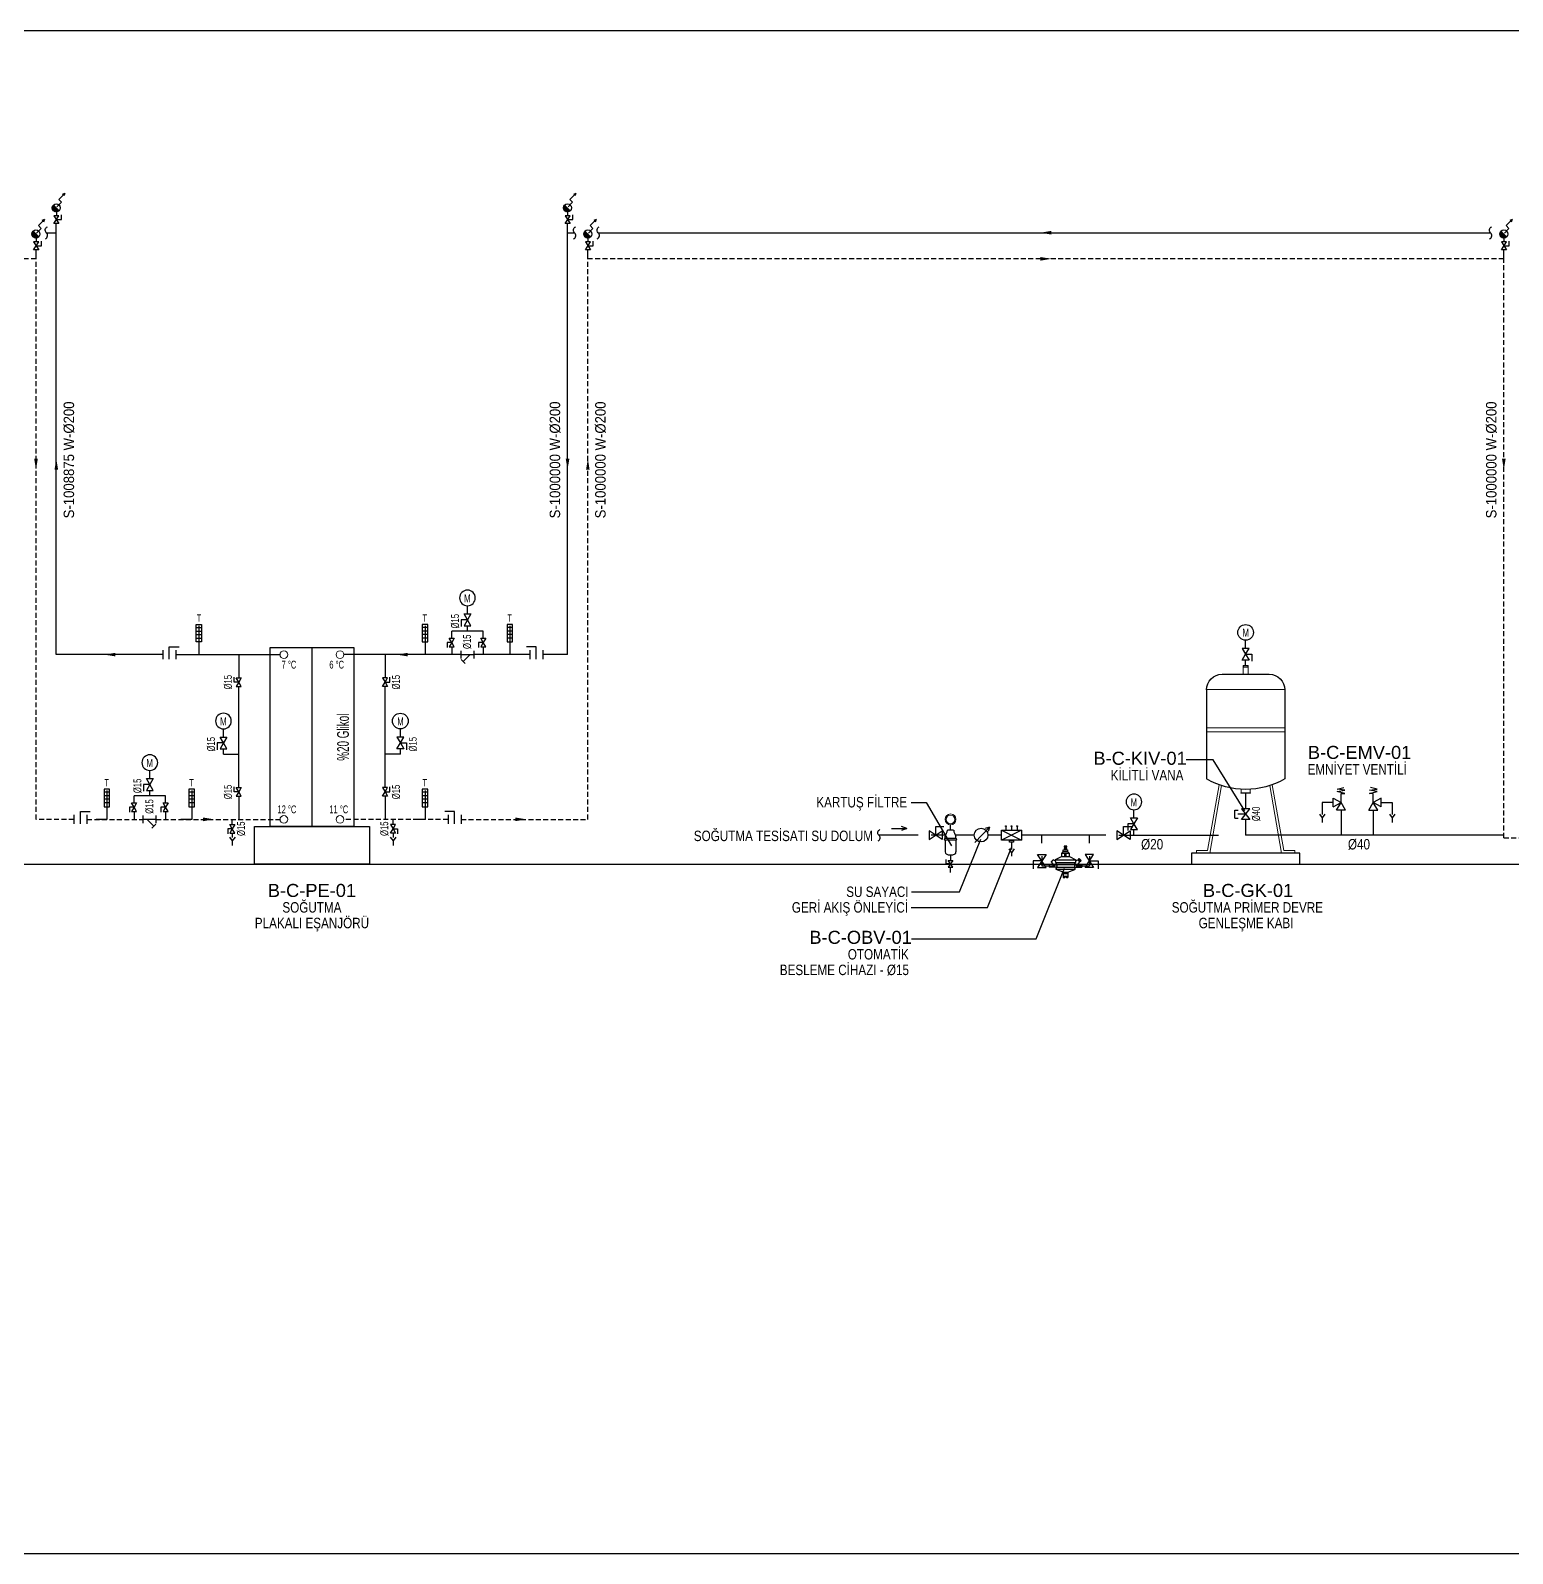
# Model space of a CAD drawing. Header units: centimetres. Extents: x 138114 to 163114, y -131897 to -111897.
# Drawn here: x 147410 to 150245, y -121897 to -118983 of the extents above; entities that cross this region are included whole.
import ezdxf
from ezdxf.enums import TextEntityAlignment as Align

# ---------------------------------------------------------------- set-up
doc = ezdxf.new("R2010")
doc.units = ezdxf.units.CM
doc.header["$LTSCALE"] = 1.5
doc.linetypes.add('DASHDOT', pattern=[25.4, 12.7, -6.35, 0, -6.35])
doc.linetypes.add('DASHED', pattern=[19.05, 12.7, -6.35])
for name, color, linetype in [('ST-SU', 4, 'DASHDOT'), ('T-CIHAZ-NO', 62, 'Continuous'), ('T-TEXT', 85, 'Continuous'), ('T-VANA', 135, 'Continuous'), ('T-VANA-TEXT', 63, 'Continuous')]:
    doc.layers.add(name, color=color, linetype=linetype)
for name, color, linetype, lineweight in [('T-CIHAZ', 101, 'Continuous', 30), ('T-ISITMA', 1, 'Continuous', 30), ('T-SOGUTMA', 130, 'Continuous', 30), ('T-STEXT', 181, 'Continuous', 15)]:
    doc.layers.add(name, color=color, linetype=linetype, lineweight=lineweight)
doc.styles.add('ARIAL', font='arial.ttf', dxfattribs={"width": 0.85})
doc.styles.add('ROMANS', font='arial.ttf', dxfattribs={"width": 0.7})
doc.styles.get("Standard").update_dxf_attribs({"font": 'arial.ttf'})

# ---------------------------------------------------------------- blocks, each defined once
blk = doc.blocks.new('KELEBEK')
for p, q in [((6.7, 10), (-6.7, 10)), ((6.7, -10), (-6.7, -10))]:
    blk.add_line(p, q)
blk.add_lwpolyline([(-6.7, 0), (12.2, 0), (12.2, -15)])
blk = doc.blocks.new('trmmtr')
at = {"layer": 'T-VANA'}
for p, q in [((30.5, 65), (21, 65)), ((30.5, 56.5), (21, 56.5)), ((30.5, 48), (21, 48)), ((30.5, 39.5), (21, 39.5)), ((25.9, 69), (25.9, 0)), ((25.9, 0), (0, 0))]:
    blk.add_line(p, q, dxfattribs=at)
blk.add_lwpolyline([(32.5, 71.8), (19.2, 71.8), (19.2, 30.3), (32.5, 30.3)], close=True, dxfattribs=at)
at = {"layer": 'T-VANA', "style": 'ROMANS', "width": 0.7}
blk.add_text('T', height=17, dxfattribs=at).set_placement((20.1, 79.2))
blk = doc.blocks.new('YTDBTF')
for p, q in [((-4.3, 52.9), (3.3, 54.7)), ((4.3, 51.7), (-4.3, 52.9)), ((-9, 37.5), (-21.7, 37.5)), ((-21.7, 37.5), (-21.7, 23.6)), ((-9, 42.6), (0, 37.5)), ((-9, 32.4), (-9, 42.6)), ((-9, 32.4), (0, 37.5)), ((-5.1, 28.5), (0, 37.5)), ((-4.3, 49.9), (4.3, 51.7)), ((4.4, 47.7), (-4.3, 49.9)), ((0, 47.7), (4.4, 47.7)), ((0, 37.5), (0, 47.7)), ((5.1, 28.5), (0, 37.5)), ((-24.7, 24.1), (-21.6, 19.9)), ((-18.5, 24.1), (-21.6, 19.9)), ((-21.6, 19.9), (-21.6, 14.5)), ((5.1, 28.5), (-5.1, 28.5)), ((0, 28.5), (0, 0))]:
    blk.add_line(p, q)
blk = doc.blocks.new('A$C538C06E0')
at = {"ltscale": 0.2}
for p, q in [((3.4, 31.1), (26.6, 31.1)), ((3.4, 31.1), (3.4, 21.4)), ((15, 0), (15, 22.6)), ((26.6, 31.1), (26.6, 21.4))]:
    blk.add_line(p, q, dxfattribs=at)
blk.add_lwpolyline([(30, -12), (30, 12), (0, -12), (0, 12)], close=True)
blk = doc.blocks.new('A$C622B0F86')
for p, q in [((-0.043, 0.22), (0, 0.145)), ((0.043, 0.22), (-0.043, 0.22)), ((0, 0.22), (0, 0.324)), ((0, 0.145), (0.043, 0.22)), ((-0.043, 0.07), (0, 0.145)), ((0.043, 0.07), (-0.043, 0.07)), ((0, 0.145), (0.043, 0.07)), ((0, 0.145), (0.079, 0.145)), ((0, 0), (0, 0.07)), ((0.079, 0.145), (0.079, 0.059))]:
    blk.add_line(p, q)
blk.add_circle((0, 0.424), 0.1)
at = {"style": 'ROMANS', "text_generation_flag": 4, "width": 0.7}
blk.add_text('M', height=0.102, rotation=180, dxfattribs=at).set_placement((0.043, 0.368))
blk = doc.blocks.new('A$C7E5C2832')
at = {"layer": 'T-VANA', "xscale": 1.5, "yscale": 1.5, "zscale": 1.5}
blk.add_blockref('A$C622B0F86', (0, 0), dxfattribs=at)
blk = doc.blocks.new('JHMNBDFYGNHNGFTDNF')
for p, q in [((45, 0), (-45, 0)), ((-75, -30), (-75, -200.3)), ((75, -30), (75, -200.3))]:
    blk.add_line(p, q)
at = {"color": 253, "lineweight": 18}
for p, q in [((0, 13.5), (-4.7, 13.5)), ((-4.7, 0), (-4.7, 13.5)), ((2.2, 13.5), (-4.7, 13.5)), ((-4.2, 13.5), (-4.7, 12.7)), ((-4.5, 16.5), (-4.6, 16.3)), ((2.2, 16.3), (-4.6, 16.3)), ((-4.6, 13.5), (-4.6, 16.3)), ((2.2, 16.5), (-4.5, 16.5)), ((-4.2, 16.5), (-4.2, 16.3)), ((-4.2, 16.3), (-4.2, 13.5)), ((2, 13.5), (-4.2, 13.5)), ((4.7, 13.5), (0, 13.5)), ((4.5, 16.5), (2.2, 16.5)), ((4.6, 16.3), (2.2, 16.3)), ((4.7, 13.5), (2.2, 13.5)), ((4.2, 16.5), (4.2, 16.3)), ((4.2, 16.3), (4.2, 13.5)), ((4.2, 13.5), (4.7, 12.7)), ((4.5, 16.5), (4.6, 16.3)), ((4.6, 13.5), (4.6, 16.3)), ((4.7, 0), (4.7, 13.5)), ((75, -29.3), (-75, -29.3)), ((75, -102.6), (-75, -102.6)), ((75, -110.1), (-75, -110.1)), ((-72.9, -337.5, -1481800701.8), (-50.7, -211.5, -1481800701.8)), ((-68.7, -342.5, -1481800701.8), (-46, -213.1, -1481800701.8)), ((-8.5, -220.3), (-8.5, -226.6)), ((8.5, -220.3), (8.5, -226.6)), ((68.7, -342.5, -1481800701.8), (46, -213.1, -1481800701.8)), ((72.9, -337.5, -1481800701.8), (50.7, -211.5, -1481800701.8)), ((-93.8, -337.5, -1481800701.8), (-93.8, -342.5, -1481800701.8)), ((-93.8, -337.5, -1481800701.8), (-72.9, -337.5, -1481800701.8)), ((-93.8, -342.5, -1481800701.8), (-68.7, -342.5, -1481800701.8)), ((93.8, -342.5, -1481800701.8), (68.7, -342.5, -1481800701.8)), ((93.8, -337.5, -1481800701.8), (72.9, -337.5, -1481800701.8)), ((93.8, -337.5, -1481800701.8), (93.8, -342.5, -1481800701.8))]:
    blk.add_line(p, q, dxfattribs=at)
blk.add_lwpolyline([(-9.4, -226.6), (9.4, -226.6), (9.4, -227.6), (-9.4, -227.6)], close=True, dxfattribs=at)
for centre, radius, start, end in [((-45, -30), 30, 90, 180), ((45, -30), 30, 0, 90), ((0, -69.6), 150.6, 240.1393, 299.8607)]:
    blk.add_arc(centre, radius, start, end)
blk = doc.blocks.new('gfdbfcg vf')
for p, q in [((-6.5, 33), (0, 21.8)), ((6.5, 33), (-6.5, 33)), ((0, 33), (0, 48.6)), ((0, 21.8), (6.5, 33)), ((-6.5, 10.5), (0, 21.8)), ((6.5, 10.5), (-6.5, 10.5)), ((0, 21.8), (6.5, 10.5)), ((0, 21.8), (11.9, 21.8)), ((0, 0), (0, 10.5)), ((11.9, 21.8), (11.9, 8.8))]:
    blk.add_line(p, q)
blk.add_circle((0, 63.6), 15)
at = {"style": 'ROMANS', "text_generation_flag": 4, "width": 0.7}
blk.add_text('M', height=15.3, rotation=180, dxfattribs=at).set_placement((6.5, 55.1))
blk = doc.blocks.new('Z1')
at = {"linetype": 'Continuous'}
blk.add_lwpolyline([(-13.6, 0), (-13.6, 6.7), (-19.7, 6.7)], dxfattribs=at)
blk.add_lwpolyline([(-18.6, -3.3), (-8.6, 3.3), (-8.6, -3.3), (-18.6, 3.3)], close=True, dxfattribs=at)
blk = doc.blocks.new('A$C577C0CD0')
for p, q in [((2.7, 56.2), (2.7, 58)), ((3.3, 56.2), (3.3, 58)), ((-19.9, 34), (-23.6, 30.3)), ((-19.5, 33.8), (-23.4, 29.9)), ((-16, 32.1), (-19.9, 34)), ((-4.1, 40), (-15.9, 34)), ((-15.9, 34), (21.9, 34)), ((-15.4, 29), (21.4, 29)), ((-4.1, 46), (-1.2, 49)), ((-4.1, 40), (-4.1, 46)), ((10.1, 46), (-4.1, 46)), ((-4.1, 40), (10.1, 40)), ((-1.2, 49), (-1.2, 52.8)), ((-1.2, 52.8), (7.2, 52.8)), ((7.2, 49), (-1.2, 49)), ((1.9, 40), (1.9, 46)), ((2.7, 55.1), (2.7, 52.8)), ((3.3, 55.1), (3.3, 52.8)), ((4.1, 40), (4.1, 46)), ((7.2, 49), (7.2, 52.8)), ((10.1, 46), (7.2, 49)), ((10.1, 40), (10.1, 46)), ((10.1, 40), (21.9, 34)), ((22, 32.1), (25.9, 34)), ((25.4, 33.8), (29.4, 29.9)), ((25.9, 34), (29.6, 30.3)), ((26.4, 33.5), (27.2, 34.2)), ((26.6, 34.8), (28.1, 36.3)), ((26.6, 34.8), (30.4, 31)), ((28.1, 36.3), (31.9, 32.5)), ((29.1, 30.8), (29.8, 31.5)), ((30.4, 31), (31.9, 32.5)), ((-27.1, 25.5), (-27.1, 20.3)), ((-18.1, 25.5), (-27.1, 25.5)), ((-13.4, 20.3), (-27.1, 20.3)), ((-26.3, 22.7), (-16.9, 22.7)), ((-14.7, 16.9), (20.7, 16.9)), ((-1.2, 11.2), (-14.5, 16.4)), ((-13.7, 25.5), (19.7, 25.5)), ((-13.4, 23.8), (-13.4, 20.3)), ((-13.4, 20.3), (19.4, 20.3)), ((-1.3, 11), (7.2, 11)), ((-1.2, 11.2), (-1.2, 1.7)), ((-1.2, 8.8), (7.2, 8.8)), ((-1.2, 4.1), (7.2, 4.1)), ((-1.2, 1.7), (1.5, 1.7)), ((1, 8.8), (1, 11)), ((2, 4.1), (2, 2.2)), ((4, 4.1), (4, 2.2)), ((4.5, 1.7), (7.2, 1.7)), ((5, 8.8), (5, 11)), ((7.2, 11.2), (20.1, 16.2)), ((7.2, 11.2), (7.2, 1.7)), ((19.4, 23.8), (19.4, 20.3)), ((19.4, 20.3), (33, 20.3)), ((22.7, 22.7), (32.2, 22.7)), ((24.1, 25.5), (33, 25.5)), ((33, 25.5), (33, 20.3))]:
    blk.add_line(p, q)
for points in [[(0.7, 58), (5.2, 58), (5.2, 59.2), (0.7, 59.2)], [(0.7, 55.1), (5.2, 55.1), (5.2, 56.2), (0.7, 56.2)]]:
    blk.add_lwpolyline(points, close=True)
for points in [[(-20.6, 21.4), (-16.9, 22.7), (-20.6, 24)], [(28.4, 21.4), (32.2, 22.7), (28.4, 24)]]:
    blk.add_lwpolyline(points)
for centre, radius, start, end in [((-14.5, 35.1), 10.2, 207.6953, 275.5329), ((-4.8, 32.6), 11.2, 172.8683, 212.7359), ((20.5, 35.1), 10.2, 264.4671, 332.3047), ((10.8, 32.6), 11.2, 327.2641, 7.1317), ((-13.8, 17.2), 1, 135.9999, 248.7685), ((-17.1, 20.4), 3.7, 315.9999, 357.6476), ((-18.4, 23.8), 5, 0, 32.7359), ((1.5, 2.2), 0.5, 270, 0), ((4.5, 2.2), 0.5, 180, 270), ((24.4, 23.8), 5, 147.2641, 180), ((23.1, 20.4), 3.7, 182.3524, 224.0001), ((19.7, 17.2), 1, 291.2315, 44.0001)]:
    blk.add_arc(centre, radius, start, end)
blk = doc.blocks.new('A$C0B54677A')
for p, q in [((25.1, 12.5), (-25.1, -12.5)), ((-25.1, 12.5), (25.1, -12.5)), ((-14, 21.5), (-14, 12.5)), ((0, 21.5), (0, 12.5)), ((14, 21.5), (14, 12.5)), ((-6.6, -34.1), (0, -43.7)), ((0, -17.6), (0, -35.6)), ((6.6, -34.1), (0, -43.7)), ((0, -43.7), (0, -51.9))]:
    blk.add_line(p, q)
for points in [[(-25.1, 12.5), (25.1, 12.5), (25.1, -12.5), (-25.1, -12.5)], [(-5, -12.5), (5, -12.5), (5, -17.6), (-5, -17.6)]]:
    blk.add_lwpolyline(points, close=True)
for centre in [(-14, 22.5), (0, 22.5), (14, 22.5)]:
    blk.add_circle(centre, 1)
blk = doc.blocks.new('A$C107B4E94')
for p, q in [((-11.2, 8.3), (-22.7, 8.3)), ((-16.9, 8.3), (-16.9, 18.3)), ((-26.9, -7), (-26.9, -2.4)), ((-6.9, -7), (-26.9, -7)), ((-6.9, -10), (-26.9, -10)), ((-26.9, -10), (-26.9, -31.7)), ((-6.9, -7), (-6.9, -2.4)), ((-6.9, -10), (-6.9, -31.7)), ((-16.9, -37.1), (-16.9, -47.1)), ((-16.9, -69.6), (-16.9, -59.6))]:
    blk.add_line(p, q)
at = {"linetype": 'Continuous', "lineweight": 0}
for radius in [10, 8]:
    blk.add_circle((-16.9, 28.3), radius, dxfattribs=at)
for centre, radius, start, end in [((-46.8, 11.7), 24.4, 324.6862, 352.0512), ((13, 11.7), 24.4, 187.9488, 215.3138), ((-26.9, -8.5), 1.5, 90, 270), ((-6.9, -8.5), 1.5, 270, 90), ((-23.2, -31.7), 3.75, 180, 239.2376), ((-16.9, -21.2), 16, 239.2376, 300.7624), ((-10.7, -31.7), 3.75, 300.7624, 0)]:
    blk.add_arc(centre, radius, start, end)
at = {"xscale": -1.249777778051794, "yscale": 1.249777778051794, "zscale": 1.249777778005956, "rotation": 90}
blk.add_blockref('Z1', (-16.9, -70.4), dxfattribs=at)
blk = doc.blocks.new('Kesme')
blk.add_lwpolyline([(-21.5, -0.2, 0.576786), (-4.8, -2.7, -0.54493), (11.3, -5.9)], format="xyb")
blk = doc.blocks.new('MBSDFG')
blk.add_line((0, 342), (0, 0))
blk.add_lwpolyline([(80, 0), (-80, 0), (-80, 342), (80, 342)], close=True)
at = {"color": 253, "lineweight": 18}
for centre in [(-53.7, 328.6), (53.7, 328.6), (-53.7, 13.4), (53.7, 13.4)]:
    blk.add_circle(centre, 7.36, dxfattribs=at)
blk = doc.blocks.new('VANA')
at = {"layer": 'T-VANA'}
for p, q in [((-12.5, 7.2), (-12.5, -7.2)), ((0, 0), (-12.5, 7.2)), ((-12.5, -7.2), (0, 0)), ((0, 13.2), (14.5, 13.2)), ((0, 0), (0, 13.2)), ((0, 0), (12.5, 7.2)), ((12.5, -7.2), (0, 0)), ((12.5, 7.2), (12.5, -7.2))]:
    blk.add_line(p, q, dxfattribs=at)
blk = doc.blocks.new('GTNZSDFGSDF')
for p, q in [((7.2, 25), (-7.2, 25)), ((7.2, 0), (-7.2, 0)), ((0, 0), (0, 25)), ((0, 17.4), (13.3, 4.2)), ((17.1, 8), (9.4, 0.3))]:
    blk.add_line(p, q)
blk = doc.blocks.new('A$C5C5A6AF1')
at = {"linetype": 'Continuous'}
blk.add_lwpolyline([(0, 6.5), (-8.7, 6.5), (-8.7, -1.4)], dxfattribs=at)
blk.add_lwpolyline([(4.3, 0), (-4.3, 13), (4.3, 13), (-4.3, 0)], close=True, dxfattribs=at)
blk = doc.blocks.new('P')
for points in [[(0, 17), (35, 52), (57, 31), (103, 77), (84, 70)], [(103, 77), (96, 58)]]:
    blk.add_lwpolyline(points)
blk = doc.blocks.new('A$C52EE5F1D')
h = blk.add_hatch()
h.set_pattern_fill('ANSI31', color=256, scale=5, angle=-90, style=0)
h.set_pattern_definition([(315, (-8947.321, 100.9137), (0.44194174, 0.44194174), [])])
h.paths.add_polyline_path([(-5.6, 52.9, 0.668179), (-0.1, 39.8, 0.198912), (5.3, 42)])
for p, q in [((-5.6, 52.9), (5.3, 42)), ((0.2, 39.8), (0.2, 32.5)), ((0, 0), (0, 17.5))]:
    blk.add_line(p, q)
blk.add_circle((-0.1, 47.5), 7.67)
for name, p, xscale, yscale, zscale, rotation in [('P', (-3.2, 49.4), -0.25, 0.25, 0.25, 270), ('A$C5C5A6AF1', (0.2, 32.5), 1.151997189153917, 1.151997189153917, 1.151997189153917, 180)]:
    blk.add_blockref(name, p, dxfattribs=dict(xscale=xscale, yscale=yscale, zscale=zscale, rotation=rotation))

msp = doc.modelspace()

# ---------------------------------------------------------------- linework, layer by layer
for p, q in [((143736.5, -118983, 0), (152023.2, -118983, 0)), ((143736.5, -120577.7, 0), (154792.2, -120577.7, 0))]:
    msp.add_line(p, q)
at = {"elevation": 0}
for points in [[(147838.3, -120505.7), (148058.3, -120505.7), (148058.3, -120577.7), (147838.3, -120577.7)], [(149838.2, -120557.1), (149630.6, -120557.1), (149630.6, -120577.7), (149838.2, -120577.7)]]:
    msp.add_lwpolyline(points, close=True, dxfattribs=at)
at = {"layer": 'ST-SU', "ltscale": 10}
for p, q in [((149107.7, -120522.4, 0), (149032.8, -120522.4, 0)), ((149160.7, -120522.4, 0), (149132.7, -120522.4, 0)), ((149215.1, -120522.4, 0), (149179.1, -120522.4, 0)), ((149267.2, -120522.4, 0), (149241.4, -120522.4, 0)), ((149466.7, -120522.4, 0), (149305.6, -120522.4, 0)), ((149344.4, -120537.8, 0), (149344.4, -120522.4, 0)), ((149435.4, -120537.8, 0), (149435.4, -120522.4, 0)), ((149491.7, -120522.4, 0), (149734.4, -120522.4, 0)), ((149344.4, -120562.8, 0), (149344.4, -120581.4, 0)), ((149435.4, -120562.8, 0), (149435.4, -120581.4, 0)), ((149344.4, -120581.4, 0), (149358.8, -120581.4, 0)), ((149420.9, -120581.4, 0), (149435.4, -120581.4, 0))]:
    msp.add_line(p, q, dxfattribs=at)
at = {"layer": 'T-ISITMA', "color": 7, "lineweight": -3, "ltscale": 100}
for p, q in [((149734.4, -120442.2), (149734.4, -120472.3)), ((149734.4, -120492.3), (149734.4, -120522.4)), ((150228.3, -120522.4), (149734.4, -120522.4))]:
    msp.add_line(p, q, dxfattribs=at)
at = {"layer": 'T-SOGUTMA'}
for p, q in [((147440.1, -119369.9, 0), (147459.3, -119369.9, 0)), ((147459.3, -120177.1, 0), (147459.3, -119369.9, 0)), ((148437.2, -119369.9, 0), (148450.6, -119369.9, 0)), ((148437.2, -120177.1, 0), (148437.2, -119369.9, 0)), ((148495.7, -119369.9, 0), (150202.8, -119369.9, 0)), ((147662.8, -120177.1, 0), (147459.3, -120177.1, 0)), ((147687.8, -120177.1, 0), (147887.1, -120177.1, 0)), ((148233.7, -120177.1, 0), (148009.4, -120177.1, 0)), ((148365, -120177.1, 0), (148258.7, -120177.1, 0)), ((148437.2, -120177.1, 0), (148390, -120177.1, 0))]:
    msp.add_line(p, q, dxfattribs=at)
at = {"layer": 'T-SOGUTMA', "linetype": 'DASHED', "ltscale": 0.5}
for p, q in [((147420.5, -119419.9, 0), (145711, -119419.9, 0)), ((147420.5, -120492.2, 0), (147420.5, -119419.9, 0)), ((150228.3, -119419.9, 0), (148476.1, -119419.9, 0)), ((148476.1, -120492.2, 0), (148476.1, -119419.9, 0)), ((150228.3, -120527.7, 0), (150228.3, -119419.9, 0)), ((147493, -120492.2, 0), (147420.5, -120492.2, 0)), ((147518, -120492.2, 0), (147625.1, -120492.2, 0)), ((147650.1, -120492.2, 0), (147887.1, -120492.2, 0)), ((148208.7, -120492.2, 0), (148009.4, -120492.2, 0)), ((148233.7, -120492.2, 0), (148476.1, -120492.2, 0)), ((150228.3, -120527.7, 0), (150611.2, -120527.7, 0))]:
    msp.add_line(p, q, dxfattribs=at)
at = {"layer": 'T-TEXT'}
for p, q in [((149672.4, -120378.2, -57161034.6), (149620.8, -120378.2, -57161034.6)), ((149732.9, -120476.1, 397683550.5), (149672.4, -120378.2, -57161034.6)), ((149094.3, -120459.8, 0), (149123.1, -120459.8, 0)), ((149123.1, -120459.8, 0), (149171.6, -120542.9, 0)), ((149056.9, -120510, 0), (149086.1, -120510, 0)), ((149086.1, -120510, 0), (149076.1, -120506.1, 0)), ((149086.1, -120510, 0), (149076.1, -120513.8, 0)), ((149187.1, -120631.1, 0), (149227.6, -120530.1, 0)), ((149240.3, -120661, 0), (149286.4, -120546.1, 0)), ((149333.5, -120720.8, 0), (149387.7, -120585.6, 0)), ((149095.4, -120631.1, 0), (149187.1, -120631.1, 0)), ((149094.7, -120661, 0), (149240.3, -120661, 0)), ((149095.4, -120720.8, 0), (149333.5, -120720.8, 0))]:
    msp.add_line(p, q, dxfattribs=at)
at = {"layer": 'T-TEXT', "color": 252}
msp.add_line((138314.4, -121896.7), (160214.4, -121896.7), dxfattribs=at)
at = {"layer": 'T-TEXT', "linetype": 'Continuous'}
for points in [[(149362.6, -119366.4, 0), (149362.6, -119373.4, 0), (149341.7, -119369.9, 0)], [(149341.7, -119416.4, 0), (149341.7, -119423.4, 0), (149362.6, -119419.9, 0)], [(147423.9, -119802.4, 0), (147417, -119802.4, 0), (147420.5, -119823.3, 0)], [(147462.8, -119823.3, 0), (147455.8, -119823.3, 0), (147459.3, -119802.4, 0)], [(148440.7, -119802.4, 0), (148433.8, -119802.4, 0), (148437.2, -119823.3, 0)], [(148479.5, -119823.3, 0), (148472.6, -119823.3, 0), (148476.1, -119802.4, 0)], [(150231.7, -119802.4, 0), (150224.8, -119802.4, 0), (150228.3, -119823.3, 0)], [(147572.5, -120173.6, 0), (147572.5, -120180.5, 0), (147551.6, -120177.1, 0)], [(148131.7, -120173.6, 0), (148131.7, -120180.5, 0), (148110.9, -120177.1, 0)], [(147740.1, -120488.7, 0), (147740.1, -120495.7, 0), (147761, -120492.2, 0)], [(148337.5, -120488.7, 0), (148337.5, -120495.7, 0), (148358.4, -120492.2, 0)]]:
    msp.add_solid(points, dxfattribs=at)
at = {"layer": 'T-VANA'}
for p, q in [((148215.7, -120145.3, 0), (148215.7, -120132.2, 0)), ((148275.9, -120132.2, 0), (148215.7, -120132.2, 0)), ((148275.9, -120145.3, 0), (148275.9, -120132.2, 0)), ((148215.7, -120162, 0), (148215.7, -120177.1, 0)), ((148275.9, -120162, 0), (148275.9, -120177.1, 0)), ((147808.2, -120177.1, 0), (147808.2, -120221.3, 0)), ((148088.3, -120177.1, 0), (148088.3, -120221.3, 0)), ((147808.2, -120431.4, 0), (147808.2, -120237.9, 0)), ((148088.3, -120431.4, 0), (148088.3, -120237.9, 0)), ((147779.1, -120367.7, 0), (147808.2, -120367.7, 0)), ((148117.4, -120367.7, 0), (148088.3, -120367.7, 0)), ((147608.1, -120460.5, 0), (147608.1, -120447.3, 0)), ((147668.3, -120447.3, 0), (147608.1, -120447.3, 0)), ((147668.3, -120460.5, 0), (147668.3, -120447.3, 0)), ((147808.2, -120448, 0), (147808.2, -120492.2, 0)), ((148088.3, -120448, 0), (148088.3, -120492.2, 0)), ((147608.1, -120477.2, 0), (147608.1, -120492.2, 0)), ((147668.3, -120477.2, 0), (147668.3, -120492.2, 0)), ((147796, -120502.1, 0), (147796, -120492.2, 0)), ((147796, -120502.1, 0), (147796, -120492.2, 0)), ((148103.4, -120502.1, 0), (148103.4, -120492.2, 0)), ((148103.4, -120502.1, 0), (148103.4, -120492.2, 0)), ((149216.1, -120536.6, -1205926174.1), (149244.2, -120507.2, -1205926174.1)), ((149244.2, -120507.2, -1205926174.1), (149236.2, -120510, -1205926174.1)), ((149244.2, -120507.2, -1205926174.1), (149241.8, -120515.4, -1205926174.1)), ((147790.7, -120526.2, 0), (147796, -120533.3, 0)), ((147796, -120518.8, 0), (147796, -120527, 0)), ((147801.2, -120526.2, 0), (147796, -120533.3, 0)), ((147796, -120533.3, 0), (147796, -120542.2, 0)), ((148098.1, -120526.2, 0), (148103.4, -120533.3, 0)), ((148103.4, -120518.8, 0), (148103.4, -120527, 0)), ((148108.6, -120526.2, 0), (148103.4, -120533.3, 0)), ((148103.4, -120533.3, 0), (148103.4, -120542.2, 0))]:
    msp.add_line(p, q, dxfattribs=at)
msp.add_circle((149228.3, -120522.4, -1205926174.1), 13.1, dxfattribs=at)

# ---------------------------------------------------------------- block references
at = {"layer": 'T-CIHAZ'}
msp.add_blockref('MBSDFG', (147948.3, -120505.7, 0), dxfattribs=at)
at = {"layer": 'T-CIHAZ', "xscale": -1}
msp.add_blockref('JHMNBDFYGNHNGFTDNF', (149734.4, -120214.6, 1481800701.8), dxfattribs=at)
at = {"layer": 'T-TEXT', "rotation": 90.00000000000001}
for p, xscale, yscale, zscale in [((147438.2, -119366.5, 2744547669.6), 0.7, 0.7, 0.7), ((148448.7, -119366.5, 1269939370.7), 0.7, 0.7, 0.7), ((148493.8, -119366.5, 2892936538.9), 0.7, 0.7, 0.7), ((150200.9, -119366.5, 1195744936), 0.7, 0.7, 0.7), ((149031, -120519.2, -1205926174.1), 0.651035156315196, 0.651035156315196, 0.651035156315196)]:
    msp.add_blockref('Kesme', p, dxfattribs=dict(at, xscale=xscale, yscale=yscale, zscale=zscale))
at = {"layer": 'T-VANA'}
for name, p, xscale, yscale, zscale in [('A$C52EE5F1D', (147459.3, -119369.9, 0), 0.9999983333400452, 0.9999983333400452, 0.9999983333400452), ('A$C52EE5F1D', (148437.2, -119369.9, -74194434.7), 0.9999983333400451, 0.9999983333400451, 0.9999983333400451), ('A$C52EE5F1D', (147420.5, -119419.9, 0), 0.9999983333400452, 0.9999983333400452, 0.9999983333400452), ('A$C52EE5F1D', (148476.1, -119419.9, 0), 0.9999983333400451, 0.9999983333400451, 0.9999983333400451), ('A$C52EE5F1D', (150228.3, -119419.9, 74194434.7), 0.9999983333400452, 0.9999983333400452, 0.9999983333400452), ('gfdbfcg vf', (148245.8, -120132.2, 0), -0.9996826404316091, 0.9996826404316091, 0.9996826404316091), ('trmmtr', (147752.6, -120177.1, 0), -0.8000000000029104, 0.8000000000029104, 0.8000000000029104), ('trmmtr', (148143.9, -120177.1, 0), 0.8000000000029104, 0.8000000000029104, 0.8000000000029104), ('trmmtr', (148306.2, -120177.1, 0), 0.8000000000029104, 0.8000000000029104, 0.8000000000029104), ('A$C7E5C2832', (149734.4, -120198.2, 1481800701.8), 100, 100, 100), ('gfdbfcg vf', (147779.1, -120367.7, 0), -0.9996826404316091, 0.9996826404316091, 0.9996826404316091), ('gfdbfcg vf', (148117.4, -120367.7, 0), 0.9996826404316091, 0.9996826404316091, 0.9996826404316091), ('gfdbfcg vf', (147638.2, -120447.3, 0), -0.9996826404316091, 0.9996826404316091, 0.9996826404316091), ('trmmtr', (147535.3, -120492.2, 0), 0.8000000000029104, 0.8000000000029104, 0.8000000000029104), ('trmmtr', (147697.6, -120492.2, 0), 0.8000000000029104, 0.8000000000029104, 0.8000000000029104), ('trmmtr', (148143.9, -120492.2, 0), 0.8000000000029104, 0.8000000000029104, 0.8000000000029104), ('gfdbfcg vf', (149520.8, -120522.4, 0), -0.9996826404316091, 0.9996826404316091, 0.9996826404316091), ('YTDBTF', (149916.9, -120522.4, 1138583901.4), 1.666666666666667, 1.666666666666667, 1.666666666666667), ('YTDBTF', (149978.5, -120522.4, 1138583901.4), -1.666666666666667, 1.666666666666667, 1.666666666666667), ('A$C107B4E94', (149187.5, -120521.7, -1205926174.1), 1.039397015498253, 1.039397015498253, 1.039397015498253), ('Z1', (149107.7, -120522.4, 0), -2.499270240045439, 2.499270240045439, 2.499270240045439), ('A$C0B54677A', (149286.4, -120522.6, -1205926174.1), 0.7654500000051699, 0.7654500000051699, 0.7654500000051699), ('A$C0B54677A', (149286.4, -120522.6, -1205926174.1), 0.7654500000051699, 0.7654500000051699, 0.7654500000051699), ('Z1', (149466.7, -120522.4, 0), -2.499270240045439, 2.499270240045439, 2.499270240045439), ('A$C577C0CD0', (149386.8, -120604.9, -1205926174.1), 1.035837341103086, 1.035837341103086, 1.035837341103086), ('A$C577C0CD0', (149386.8, -120604.9, -1205926174.1), 1.035837341103086, 1.035837341103086, 1.035837341103086)]:
    msp.add_blockref(name, p, dxfattribs=dict(at, xscale=xscale, yscale=yscale, zscale=zscale))
for name, p, xscale, yscale, zscale, rotation in [('KELEBEK', (147675.3, -120177.1, 0), 1.25, 1.25, 1.25, 90.00000000000001), ('VANA', (148215.7, -120153.7, 0), -0.666666666669092, 0.666666666669092, 0.666666666669092, 90), ('VANA', (148275.9, -120153.7, 0), -0.666666666669092, 0.666666666669092, 0.666666666669092, 90), ('KELEBEK', (148377.5, -120177.1, 0), -1.25, 1.25, 1.25, 270), ('VANA', (147808.2, -120229.6, 0), 0.666666666669092, 0.666666666669092, 0.666666666669092, 89.99999999990993), ('VANA', (148088.3, -120229.6, 0), -0.666666666669092, 0.666666666669092, 0.666666666669092, 270), ('VANA', (147808.2, -120439.7, 0), 0.666666666669092, 0.666666666669092, 0.666666666669092, 89.99999999990993), ('VANA', (148088.3, -120439.7, 0), -0.666666666669092, 0.666666666669092, 0.666666666669092, 270), ('KELEBEK', (147505.5, -120492.2, 0), 1.25, 1.25, 1.25, 90), ('VANA', (147608.1, -120468.8, 0), -0.666666666669092, 0.666666666669092, 0.666666666669092, 90), ('VANA', (147668.3, -120468.8, 0), -0.666666666669092, 0.666666666669092, 0.666666666669092, 90), ('KELEBEK', (148221.2, -120492.2, 0), -1.25, 1.25, 1.25, 270), ('A$C538C06E0', (149734.4, -120492.3, 740900350.9), 0.6666677393368445, 0.6666677393368445, 0.6666677393368445, 90.00000000000001), ('VANA', (147796, -120510.4, 0), -0.666666666669092, 0.666666666669092, 0.666666666669092, 90), ('VANA', (148103.4, -120510.4, 0), 0.666666666669092, 0.666666666669092, 0.666666666669092, 270), ('Z1', (149344.4, -120537.8, 0), 2.499270240045439, 2.499270240045439, 2.499270240045439, 90.00000000000001), ('Z1', (149435.4, -120537.8, 0), -2.499270240045439, 2.499270240045439, 2.499270240045439, 270)]:
    msp.add_blockref(name, p, dxfattribs=dict(at, xscale=xscale, yscale=yscale, zscale=zscale, rotation=rotation))
at = {"layer": 'T-VANA', "rotation": 270}
msp.add_blockref('GTNZSDFGSDF', (148233.7, -120177.1, 0), dxfattribs=at)
at = {"layer": 'T-VANA', "xscale": -1, "rotation": 90}
msp.add_blockref('GTNZSDFGSDF', (147650.3, -120492.2, 0), dxfattribs=at)

# ---------------------------------------------------------------- texts
at = {"layer": 'T-CIHAZ-NO'}
for s, p in [('B-C-KIV-01', (149621.7, -120375.3, -57161034.6)), ('B-C-OBV-01', (149095.8, -120717.9, 0))]:
    msp.add_text(s, height=25, dxfattribs=at).set_placement(p, align=Align.MIDDLE_RIGHT)
for s, p in [('B-C-EMV-01', (149952.4, -120364.1, 1138583901.4)), ('B-C-PE-01', (147948.3, -120628.2, 0)), ('B-C-GK-01', (149739.1, -120628.2, 0))]:
    msp.add_text(s, height=25, dxfattribs=at).set_placement(p, align=Align.MIDDLE_CENTER)
at = {"layer": 'T-STEXT', "style": 'ARIAL', "width": 0.9}
for s, p in [('S-1008875 W-%%C200', (147493.3, -119916.4, 3346083642.2)), ('S-1000000 W-%%C200', (148423.1, -119916.4, 3346083642.2)), ('S-1000000 W-%%C200', (148510.1, -119916.4, 3346083642.2)), ('S-1000000 W-%%C200', (150214.2, -119916.4, 3346083642.2))]:
    msp.add_text(s, height=20, rotation=90, dxfattribs=at).set_placement(p)
at = {"layer": 'T-TEXT', "style": 'ARIAL', "width": 0.6}
for s, p in [('7 %%DC', (147890.3, -120203.7, 0)), ('6 %%DC', (147981.6, -120203.7, 0)), ('12 %%DC', (147882.4, -120480.6, 0)), ('11 %%DC', (147981.6, -120480.6, 0))]:
    msp.add_text(s, height=15, dxfattribs=at).set_placement(p)
msp.add_text('%%%20 Glikol ', height=22.5, rotation=90, dxfattribs=at).set_placement((148019, -120380.1, 0))
at = {"layer": 'T-TEXT', "style": 'ARIAL', "width": 0.8}
for s, p in [('KİLİTLİ VANA', (149615.4, -120407.7, -57161034.6)), ('KARTUŞ FİLTRE', (149087, -120459.4, -1195744936)), ('SOĞUTMA TESİSATI SU DOLUM', (149021.5, -120523.8, -1205926174.1)), ('SU SAYACI', (149089.6, -120630.7, 0)), ('GERİ AKIŞ ÖNLEYİCİ', (149088.6, -120660.6, 0)), ('OTOMATİK ', (149096.3, -120750.3, 0)), ('BESLEME CİHAZI - %%C15', (149090.4, -120780.2, 0))]:
    msp.add_text(s, height=20, dxfattribs=at).set_placement(p, align=Align.MIDDLE_RIGHT)
for s, p in [('EMNİYET VENTİLİ', (149947.8, -120396.5, 1138583901.4)), ('SOĞUTMA', (147948.3, -120660.6, 0)), ('SOĞUTMA PRİMER DEVRE ', (149740.8, -120660.6, 0)), ('PLAKALI EŞANJÖRÜ', (147948.3, -120690.5, 0)), ('GENLEŞME KABI', (149735.2, -120690.5, 0))]:
    msp.add_text(s, height=20, dxfattribs=at).set_placement(p, align=Align.MIDDLE_CENTER)
at = {"layer": 'T-VANA-TEXT', "style": 'ARIAL', "width": 0.7}
for s, p in [('%%C15', (148229.5, -120127, 1252462568.1)), ('%%C15', (148252.4, -120166.3, 0)), ('%%C15', (147795, -120243.6, 1252462568.1)), ('%%C15', (148116.5, -120243.6, 1252462568.1)), ('%%C15', (147762.8, -120362.3, 1252462568.1)), ('%%C15', (148148.7, -120362.3, 1252462568.1)), ('%%C15', (147621.9, -120442.1, 1252462568.1)), ('%%C15', (147795, -120453.7, 1252462568.1)), ('%%C15', (148116.5, -120453.7, 1252462568.1)), ('%%C15', (147644.8, -120481.5, 0)), ('%%C40', (149761.7, -120495.6, 787436744.9)), ('%%C15', (147820.1, -120524, 1252462568.1)), ('%%C15', (148094.2, -120524, 1252462568.1))]:
    msp.add_text(s, height=15, rotation=90, dxfattribs=at).set_placement(p)
at = {"layer": 'T-VANA-TEXT', "style": 'ARIAL', "width": 0.8}
for s, p in [('%%C20', (149534.4, -120549.8, 1138583901.4)), ('%%C40', (149930.1, -120549.8, 1138583901.4))]:
    msp.add_text(s, height=20, dxfattribs=at).set_placement(p)

doc.saveas('drawing.dxf')
